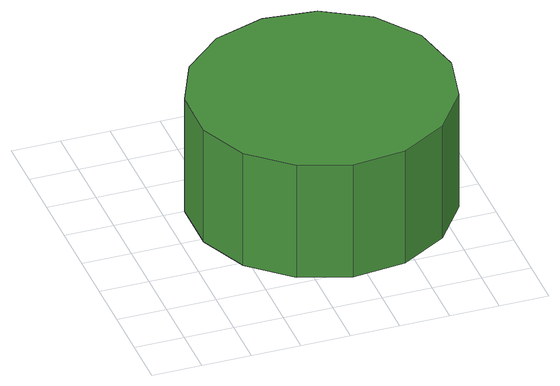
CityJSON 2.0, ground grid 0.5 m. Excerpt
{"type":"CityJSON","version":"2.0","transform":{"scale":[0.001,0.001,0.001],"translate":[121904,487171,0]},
"CityObjects":{
"tree1":{"type":"SolitaryVegetationObject","attributes":{"function":"something"},"geometry":[{"type":"MultiSurface","lod":"1","boundaries":[[[0,1,2,3,4,5,6,7,8,9,10,11,12,13,14]],[[15,16,17,18,19,20,21,22,23,24,25,26,27,28,29]],[[0,29,28,1]],[[1,28,27,2]],[[2,27,26,3]],[[3,26,25,4]],[[4,25,24,5]],[[5,24,23,6]],[[6,23,22,7]],[[7,22,21,8]],[[8,21,20,9]],[[9,20,19,10]],[[10,19,18,11]],[[11,18,17,12]],[[12,17,16,13]],[[13,16,15,14]],[[14,15,29,0]]]}]}
},
"vertices":[
[3306,1727,2257],[3192,2260,2257],[2872,2701,2257],[2400,2974,2257],[1857,3031,2257],[1339,2862,2257],[934,2497,2257],[712,1999,2257],[712,1454,2257],[934,956,2257],[1339,591,2257],[1857,423,2257],[2400,480,2257],[2872,753,2257],[3192,1194,2257],[3192,1194,967],[2872,753,967],[2400,480,967],[1857,423,967],[1339,591,967],[934,956,967],[712,1454,967],[712,1999,967],[934,2497,967],[1339,2862,967],[1857,3031,967],[2400,2974,967],[2872,2701,967],[3192,2260,967],[3306,1727,967]
]}
